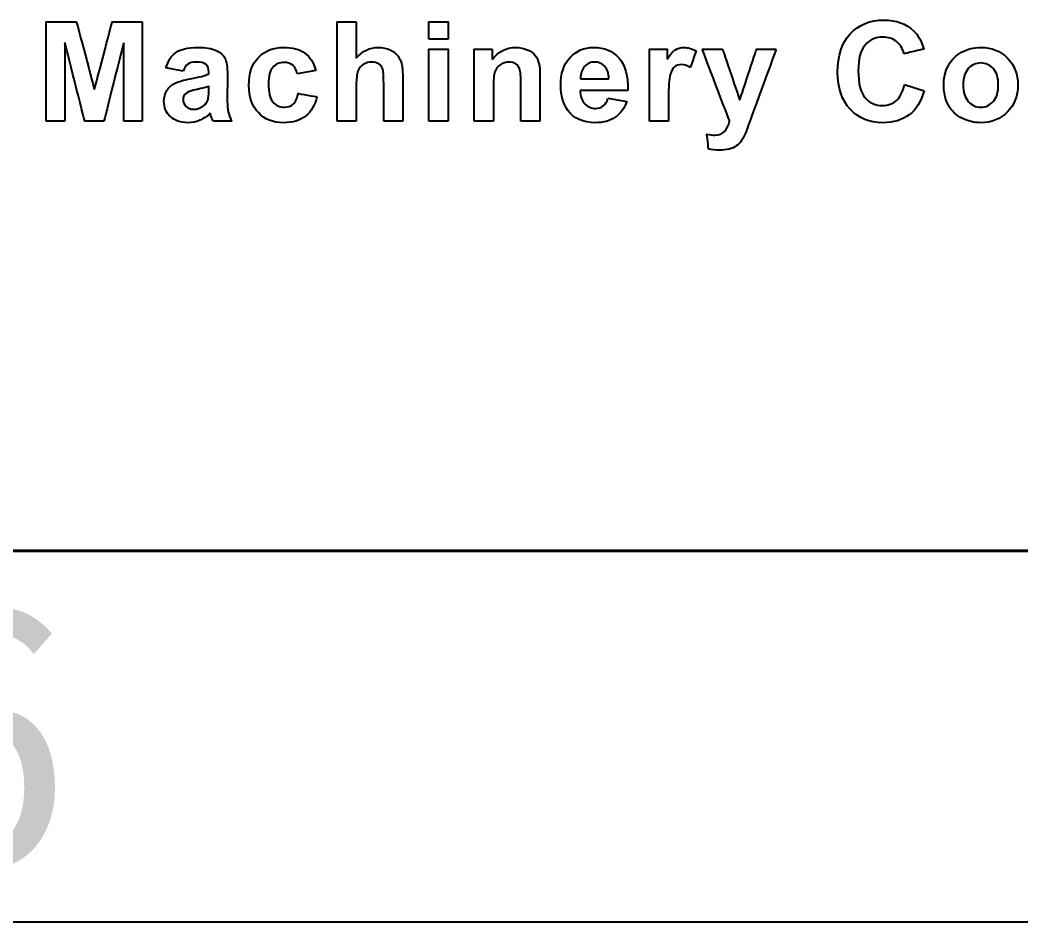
# Model space of a CAD drawing. Header units: millimetres. Extents: x 189 to 1029, y 82 to 676.
# Drawn here: x 959.65 to 986.61, y 81.77 to 106.07 of the extents above; entities that cross this region are included whole.
import ezdxf
from ezdxf.enums import TextEntityAlignment as Align

# ---------------------------------------------------------------- set-up
doc = ezdxf.new("R2010")
doc.units = ezdxf.units.MM
doc.header["$LTSCALE"] = 2
doc.layers.add('1粗实线', color=7, linetype='Continuous', lineweight=35)
doc.layers.add('5标注层', color=3, linetype='Continuous', lineweight=18)
for name, color, linetype in [('2细线层', 3, 'Continuous'), ('6文本', 2, 'Continuous'), ('图框层', 7, 'Continuous')]:
    doc.layers.add(name, color=color, linetype=linetype)
doc.styles.get("Standard").update_dxf_attribs({"font": ''})
doc.styles.add('文字', font='isocp.shx', dxfattribs={"bigfont": 'gbcbig.shx'})
doc.styles.get('Standard').set_extended_font_data('SimSun')

# ---------------------------------------------------------------- blocks, each defined once
blk = doc.blocks.new('ZwmFrameMain_A3^_^无分区图框^_^landscape')
at = {"layer": '1粗实线'}
blk.add_line((0, 0), (390, 0), dxfattribs=at)
at = {"layer": '2细线层'}
blk.add_line((-25, -5), (395, -5), dxfattribs=at)
at = {"layer": '6文本', "insert": (360, -2.5), "char_height": 3.5, "attachment_point": 5}
blk.add_mtext_dynamic_manual_height_columns('6', width=32.54412, gutter_width=159.57, heights=[0], dxfattribs=at)
blk = doc.blocks.new('LOGO')
at = {"layer": '6文本', "color": 250}
for points, knots in [([(-18.34, 6.964), (-18.34, 6.964), (-18.224, 7.087), (-18.073, 7.149), (-17.885, 7.149)], [0.33333333, 0.33333333, 0.33333333, 0.33333333, 0.33333334, 0.38888889, 0.38888889, 0.38888889, 0.38888889]), ([(-17.885, 7.149), (-17.885, 7.149), (-17.722, 7.149), (-17.589, 7.1), (-17.487, 7.004)], [0.38888889, 0.38888889, 0.38888889, 0.38888889, 0.3888889, 0.44444444, 0.44444444, 0.44444444, 0.44444444]), ([(-29.169, 7.126), (-29.169, 7.126), (-29.169, 7.126), (-28.764, 7.126), (-28.764, 7.126)], [0.07692308, 0.07692308, 0.07692308, 0.07692308, 0.07692309, 0.15384615, 0.15384615, 0.15384615, 0.15384615]), ([(-28.764, 7.126), (-28.764, 7.126), (-28.764, 7.126), (-28.521, 6.213), (-28.521, 6.213)], [0.15384615, 0.15384615, 0.15384615, 0.15384615, 0.15384616, 0.23076923, 0.23076923, 0.23076923, 0.23076923]), ([(-28.521, 6.213), (-28.521, 6.213), (-28.521, 6.213), (-28.281, 7.126), (-28.281, 7.126)], [0.23076923, 0.23076923, 0.23076923, 0.23076923, 0.23076924, 0.30769231, 0.30769231, 0.30769231, 0.30769231]), ([(-28.281, 7.126), (-28.281, 7.126), (-28.281, 7.126), (-27.876, 7.126), (-27.876, 7.126)], [0.30769231, 0.30769231, 0.30769231, 0.30769231, 0.30769232, 0.38461538, 0.38461538, 0.38461538, 0.38461538]), ([(-27.876, 7.126), (-27.876, 7.126), (-27.876, 7.126), (-27.876, 5.788), (-27.876, 5.788)], [0.38461538, 0.38461538, 0.38461538, 0.38461538, 0.38461539, 0.46153846, 0.46153846, 0.46153846, 0.46153846]), ([(-25.251, 5.788), (-25.251, 5.788), (-25.251, 5.788), (-25.251, 7.126), (-25.251, 7.126)], [0.89473684, 0.89473684, 0.89473684, 0.89473684, 0.89473685, 0.94736842, 0.94736842, 0.94736842, 0.94736842]), ([(-25.251, 7.126), (-25.251, 7.126), (-25.251, 7.126), (-24.994, 7.126), (-24.994, 7.126)], [0.94736842, 0.94736842, 0.94736842, 0.94736842, 0.94736843, 1, 1, 1, 1]), ([(-24.015, 7.126), (-24.015, 7.126), (-24.015, 7.126), (-23.758, 7.126), (-23.758, 7.126)], [0.25, 0.25, 0.25, 0.25, 0.25, 0.5, 0.5, 0.5, 0.5]), ([(-23.758, 7.126), (-23.758, 7.126), (-23.758, 7.126), (-23.758, 6.889), (-23.758, 6.889)], [0.5, 0.5, 0.5, 0.5, 0.5, 0.75, 0.75, 0.75, 0.75]), ([(-23.758, 6.889), (-23.758, 6.889), (-23.758, 6.889), (-24.015, 6.889), (-24.015, 6.889)], [0.75, 0.75, 0.75, 0.75, 0.75, 1, 1, 1, 1]), ([(-18.511, 6.445), (-18.511, 6.445), (-18.511, 6.668), (-18.455, 6.841), (-18.34, 6.964)], [0.27777778, 0.27777778, 0.27777778, 0.27777778, 0.27777779, 0.33333333, 0.33333333, 0.33333333, 0.33333333]), ([(-17.716, 6.858), (-17.716, 6.858), (-17.766, 6.898), (-17.828, 6.918), (-17.899, 6.918), (-17.899, 6.918), (-17.999, 6.918), (-18.079, 6.882), (-18.141, 6.811)], [0.6111111, 0.6111111, 0.6111111, 0.6111111, 0.6111111, 0.6666667, 0.6666667, 0.6666667, 0.6666667, 0.7222222, 0.7222222, 0.7222222, 0.7222222]), ([(-17.487, 7.004), (-17.487, 7.004), (-17.426, 6.946), (-17.38, 6.864), (-17.35, 6.757)], [0.44444444, 0.44444444, 0.44444444, 0.44444444, 0.44444445, 0.5, 0.5, 0.5, 0.5]), ([(-28.653, 5.788), (-28.653, 5.788), (-28.653, 5.788), (-28.918, 6.842), (-28.918, 6.842)], [0.76923077, 0.76923077, 0.76923077, 0.76923077, 0.76923078, 0.84615385, 0.84615385, 0.84615385, 0.84615385]), ([(-28.918, 6.842), (-28.918, 6.842), (-28.918, 6.842), (-28.918, 5.788), (-28.918, 5.788)], [0.84615385, 0.84615385, 0.84615385, 0.84615385, 0.84615386, 0.92307692, 0.92307692, 0.92307692, 0.92307692]), ([(-28.127, 6.842), (-28.127, 6.842), (-28.127, 6.842), (-28.393, 5.788), (-28.393, 5.788)], [0.61538462, 0.61538462, 0.61538462, 0.61538462, 0.61538463, 0.69230769, 0.69230769, 0.69230769, 0.69230769]), ([(-28.127, 5.788), (-28.127, 5.788), (-28.127, 5.788), (-28.127, 6.842), (-28.127, 6.842)], [0.53846154, 0.53846154, 0.53846154, 0.53846154, 0.53846155, 0.61538462, 0.61538462, 0.61538462, 0.61538462]), ([(-27.422, 6.712), (-27.422, 6.712), (-27.358, 6.757), (-27.263, 6.779), (-27.137, 6.779)], [0.08, 0.08, 0.08, 0.08, 0.08000001, 0.12, 0.12, 0.12, 0.12]), ([(-27.137, 6.779), (-27.137, 6.779), (-27.023, 6.779), (-26.938, 6.766), (-26.882, 6.739)], [0.12, 0.12, 0.12, 0.12, 0.12000001, 0.16, 0.16, 0.16, 0.16]), ([(-26.313, 6.645), (-26.313, 6.645), (-26.228, 6.735), (-26.114, 6.779), (-25.97, 6.779), (-25.97, 6.779), (-25.852, 6.779), (-25.758, 6.754), (-25.688, 6.703)], [0.8333333, 0.8333333, 0.8333333, 0.8333333, 0.8333333, 0.8888889, 0.8888889, 0.8888889, 0.8888889, 0.9444444, 0.9444444, 0.9444444, 0.9444444]), ([(-24.994, 6.634), (-24.994, 6.634), (-24.912, 6.731), (-24.813, 6.779), (-24.698, 6.779)], [0.05263158, 0.05263158, 0.05263158, 0.05263158, 0.05263159, 0.10526316, 0.10526316, 0.10526316, 0.10526316]), ([(-24.698, 6.779), (-24.698, 6.779), (-24.639, 6.779), (-24.585, 6.768), (-24.538, 6.746)], [0.10526316, 0.10526316, 0.10526316, 0.10526316, 0.10526317, 0.15789474, 0.15789474, 0.15789474, 0.15789474]), ([(-24.538, 6.746), (-24.538, 6.746), (-24.49, 6.724), (-24.455, 6.696), (-24.431, 6.662)], [0.15789474, 0.15789474, 0.15789474, 0.15789474, 0.15789475, 0.21052632, 0.21052632, 0.21052632, 0.21052632]), ([(-24.015, 5.788), (-24.015, 5.788), (-24.015, 5.788), (-24.015, 6.757), (-24.015, 6.757)], [0.2, 0.2, 0.2, 0.2, 0.2, 0.4, 0.4, 0.4, 0.4]), ([(-24.015, 6.757), (-24.015, 6.757), (-24.015, 6.757), (-23.758, 6.757), (-23.758, 6.757)], [0.4, 0.4, 0.4, 0.4, 0.4, 0.6, 0.6, 0.6, 0.6]), ([(-23.758, 6.757), (-23.758, 6.757), (-23.758, 6.757), (-23.758, 5.788), (-23.758, 5.788)], [0.6, 0.6, 0.6, 0.6, 0.6, 0.8, 0.8, 0.8, 0.8]), ([(-23.404, 5.788), (-23.404, 5.788), (-23.404, 5.788), (-23.404, 6.757), (-23.404, 6.757)], [0.52631579, 0.52631579, 0.52631579, 0.52631579, 0.5263158, 0.57894737, 0.57894737, 0.57894737, 0.57894737]), ([(-23.404, 6.757), (-23.404, 6.757), (-23.404, 6.757), (-23.165, 6.757), (-23.165, 6.757)], [0.57894737, 0.57894737, 0.57894737, 0.57894737, 0.57894738, 0.63157895, 0.63157895, 0.63157895, 0.63157895]), ([(-23.165, 6.615), (-23.165, 6.615), (-23.081, 6.724), (-22.974, 6.779), (-22.846, 6.779), (-22.846, 6.779), (-22.789, 6.779), (-22.738, 6.769), (-22.691, 6.748)], [0.6842105, 0.6842105, 0.6842105, 0.6842105, 0.6842105, 0.7368421, 0.7368421, 0.7368421, 0.7368421, 0.7894737, 0.7894737, 0.7894737, 0.7894737]), ([(-23.165, 6.757), (-23.165, 6.757), (-23.165, 6.757), (-23.165, 6.615), (-23.165, 6.615)], [0.63157895, 0.63157895, 0.63157895, 0.63157895, 0.63157896, 0.68421053, 0.68421053, 0.68421053, 0.68421053]), ([(-22.691, 6.748), (-22.691, 6.748), (-22.644, 6.728), (-22.608, 6.702), (-22.585, 6.671)], [0.78947368, 0.78947368, 0.78947368, 0.78947368, 0.78947369, 0.84210526, 0.84210526, 0.84210526, 0.84210526]), ([(-22.115, 6.643), (-22.115, 6.643), (-22.031, 6.734), (-21.925, 6.779), (-21.797, 6.779), (-21.797, 6.779), (-21.652, 6.779), (-21.539, 6.732), (-21.455, 6.636)], [0.4285714, 0.4285714, 0.4285714, 0.4285714, 0.4285714, 0.5, 0.5, 0.5, 0.5, 0.5714286, 0.5714286, 0.5714286, 0.5714286]), ([(-21.044, 5.788), (-21.044, 5.788), (-21.044, 5.788), (-21.044, 6.757), (-21.044, 6.757)], [0.07692308, 0.07692308, 0.07692308, 0.07692308, 0.07692309, 0.15384615, 0.15384615, 0.15384615, 0.15384615]), ([(-21.044, 6.757), (-21.044, 6.757), (-21.044, 6.757), (-20.806, 6.757), (-20.806, 6.757)], [0.15384615, 0.15384615, 0.15384615, 0.15384615, 0.15384616, 0.23076923, 0.23076923, 0.23076923, 0.23076923]), ([(-20.806, 6.757), (-20.806, 6.757), (-20.806, 6.757), (-20.806, 6.62), (-20.806, 6.62)], [0.23076923, 0.23076923, 0.23076923, 0.23076923, 0.23076924, 0.30769231, 0.30769231, 0.30769231, 0.30769231]), ([(-20.806, 6.62), (-20.806, 6.62), (-20.765, 6.685), (-20.728, 6.727), (-20.696, 6.748)], [0.30769231, 0.30769231, 0.30769231, 0.30769231, 0.30769232, 0.38461538, 0.38461538, 0.38461538, 0.38461538]), ([(-20.696, 6.748), (-20.696, 6.748), (-20.664, 6.769), (-20.626, 6.779), (-20.585, 6.779)], [0.38461538, 0.38461538, 0.38461538, 0.38461538, 0.38461539, 0.46153846, 0.46153846, 0.46153846, 0.46153846]), ([(-20.585, 6.779), (-20.585, 6.779), (-20.526, 6.779), (-20.47, 6.763), (-20.416, 6.731)], [0.46153846, 0.46153846, 0.46153846, 0.46153846, 0.46153847, 0.53846154, 0.53846154, 0.53846154, 0.53846154]), ([(-19.965, 5.785), (-19.965, 5.785), (-19.965, 5.785), (-20.333, 6.757), (-20.333, 6.757)], [0.9375, 0.9375, 0.9375, 0.9375, 0.93750001, 1, 1, 1, 1]), ([(-20.061, 6.757), (-20.061, 6.757), (-20.061, 6.757), (-19.829, 6.069), (-19.829, 6.069)], [0.0625, 0.0625, 0.0625, 0.0625, 0.06250001, 0.125, 0.125, 0.125, 0.125]), ([(-19.829, 6.069), (-19.829, 6.069), (-19.829, 6.069), (-19.602, 6.757), (-19.602, 6.757)], [0.125, 0.125, 0.125, 0.125, 0.12500001, 0.1875, 0.1875, 0.1875, 0.1875]), ([(-19.337, 6.757), (-19.337, 6.757), (-19.337, 6.757), (-19.679, 5.824), (-19.679, 5.824)], [0.25, 0.25, 0.25, 0.25, 0.25000001, 0.3125, 0.3125, 0.3125, 0.3125]), ([(-19.602, 6.757), (-19.602, 6.757), (-19.602, 6.757), (-19.337, 6.757), (-19.337, 6.757)], [0.1875, 0.1875, 0.1875, 0.1875, 0.18750001, 0.25, 0.25, 0.25, 0.25]), ([(-18.141, 6.811), (-18.141, 6.811), (-18.203, 6.74), (-18.232, 6.625), (-18.232, 6.465), (-18.232, 6.465), (-18.232, 6.296), (-18.203, 6.175), (-18.142, 6.104)], [0.7222222, 0.7222222, 0.7222222, 0.7222222, 0.7222222, 0.7777778, 0.7777778, 0.7777778, 0.7777778, 0.8333333, 0.8333333, 0.8333333, 0.8333333]), ([(-17.617, 6.694), (-17.617, 6.694), (-17.633, 6.763), (-17.666, 6.818), (-17.716, 6.858)], [0.55555556, 0.55555556, 0.55555556, 0.55555556, 0.55555557, 0.61111111, 0.61111111, 0.61111111, 0.61111111]), ([(-17.35, 6.757), (-17.35, 6.757), (-17.35, 6.757), (-17.617, 6.694), (-17.617, 6.694)], [0.5, 0.5, 0.5, 0.5, 0.50000001, 0.55555556, 0.55555556, 0.55555556, 0.55555556]), ([(-16.841, 6.716), (-16.841, 6.716), (-16.763, 6.758), (-16.677, 6.779), (-16.582, 6.779)], [0.2, 0.2, 0.2, 0.2, 0.2, 0.3, 0.3, 0.3, 0.3]), ([(-16.582, 6.779), (-16.582, 6.779), (-16.436, 6.779), (-16.315, 6.732), (-16.222, 6.636)], [0.3, 0.3, 0.3, 0.3, 0.3, 0.4, 0.4, 0.4, 0.4]), ([(-27.558, 6.503), (-27.558, 6.503), (-27.531, 6.597), (-27.486, 6.667), (-27.422, 6.712)], [0.04, 0.04, 0.04, 0.04, 0.04000001, 0.08, 0.08, 0.08, 0.08]), ([(-26.882, 6.739), (-26.882, 6.739), (-26.826, 6.711), (-26.786, 6.677), (-26.764, 6.636)], [0.16, 0.16, 0.16, 0.16, 0.16000001, 0.2, 0.2, 0.2, 0.2]), ([(-26.764, 6.636), (-26.764, 6.636), (-26.741, 6.594), (-26.729, 6.517), (-26.729, 6.406)], [0.2, 0.2, 0.2, 0.2, 0.20000001, 0.24, 0.24, 0.24, 0.24]), ([(-26.313, 5.901), (-26.313, 5.901), (-26.398, 5.99), (-26.44, 6.113), (-26.44, 6.272), (-26.44, 6.272), (-26.44, 6.432), (-26.398, 6.556), (-26.313, 6.645)], [0.7222222, 0.7222222, 0.7222222, 0.7222222, 0.7222222, 0.7777778, 0.7777778, 0.7777778, 0.7777778, 0.8333333, 0.8333333, 0.8333333, 0.8333333]), ([(-25.688, 6.703), (-25.688, 6.703), (-25.618, 6.652), (-25.568, 6.575), (-25.538, 6.471)], [0.94444444, 0.94444444, 0.94444444, 0.94444444, 0.94444445, 1, 1, 1, 1]), ([(-24.431, 6.662), (-24.431, 6.662), (-24.407, 6.629), (-24.39, 6.591), (-24.381, 6.549)], [0.21052632, 0.21052632, 0.21052632, 0.21052632, 0.21052633, 0.26315789, 0.26315789, 0.26315789, 0.26315789]), ([(-22.585, 6.671), (-22.585, 6.671), (-22.56, 6.639), (-22.543, 6.603), (-22.534, 6.563)], [0.84210526, 0.84210526, 0.84210526, 0.84210526, 0.84210527, 0.89473684, 0.89473684, 0.89473684, 0.89473684]), ([(-22.241, 6.265), (-22.241, 6.265), (-22.241, 6.426), (-22.199, 6.552), (-22.115, 6.643)], [0.35714286, 0.35714286, 0.35714286, 0.35714286, 0.35714287, 0.42857143, 0.42857143, 0.42857143, 0.42857143]), ([(-21.455, 6.636), (-21.455, 6.636), (-21.372, 6.541), (-21.332, 6.395), (-21.336, 6.199)], [0.57142857, 0.57142857, 0.57142857, 0.57142857, 0.57142858, 0.64285714, 0.64285714, 0.64285714, 0.64285714]), ([(-20.416, 6.731), (-20.416, 6.731), (-20.416, 6.731), (-20.496, 6.507), (-20.496, 6.507)], [0.53846154, 0.53846154, 0.53846154, 0.53846154, 0.53846155, 0.61538462, 0.61538462, 0.61538462, 0.61538462]), ([(-17.019, 6.534), (-17.019, 6.534), (-16.977, 6.613), (-16.917, 6.674), (-16.841, 6.716)], [0.1, 0.1, 0.1, 0.1, 0.1, 0.2, 0.2, 0.2, 0.2]), ([(-16.222, 6.636), (-16.222, 6.636), (-16.129, 6.541), (-16.082, 6.421), (-16.082, 6.275)], [0.4, 0.4, 0.4, 0.4, 0.40000001, 0.5, 0.5, 0.5, 0.5]), ([(-27.263, 6.556), (-27.263, 6.556), (-27.288, 6.538), (-27.309, 6.507), (-27.325, 6.462)], [0.96, 0.96, 0.96, 0.96, 0.96000001, 1, 1, 1, 1]), ([(-27.018, 6.551), (-27.018, 6.551), (-27.042, 6.572), (-27.088, 6.583), (-27.156, 6.583), (-27.156, 6.583), (-27.201, 6.583), (-27.237, 6.574), (-27.263, 6.556)], [0.88, 0.88, 0.88, 0.88, 0.88000001, 0.92, 0.92, 0.92, 0.92000001, 0.96, 0.96, 0.96, 0.96]), ([(-26.981, 6.446), (-26.981, 6.446), (-26.981, 6.495), (-26.993, 6.53), (-27.018, 6.551)], [0.84, 0.84, 0.84, 0.84, 0.84000001, 0.88, 0.88, 0.88, 0.88]), ([(-26.119, 6.511), (-26.119, 6.511), (-26.157, 6.467), (-26.176, 6.393), (-26.176, 6.29)], [0.22222222, 0.22222222, 0.22222222, 0.22222222, 0.22222223, 0.27777778, 0.27777778, 0.27777778, 0.27777778]), ([(-25.966, 6.578), (-25.966, 6.578), (-26.03, 6.578), (-26.081, 6.556), (-26.119, 6.511)], [0.16666667, 0.16666667, 0.16666667, 0.16666667, 0.16666668, 0.22222222, 0.22222222, 0.22222222, 0.22222222]), ([(-25.848, 6.539), (-25.848, 6.539), (-25.879, 6.565), (-25.918, 6.578), (-25.966, 6.578)], [0.11111111, 0.11111111, 0.11111111, 0.11111111, 0.11111112, 0.16666667, 0.16666667, 0.16666667, 0.16666667]), ([(-25.791, 6.425), (-25.791, 6.425), (-25.799, 6.475), (-25.819, 6.514), (-25.848, 6.539)], [0.05555556, 0.05555556, 0.05555556, 0.05555556, 0.05555557, 0.11111111, 0.11111111, 0.11111111, 0.11111111]), ([(-24.898, 6.552), (-24.898, 6.552), (-24.931, 6.531), (-24.956, 6.5), (-24.971, 6.458)], [0.68421053, 0.68421053, 0.68421053, 0.68421053, 0.68421054, 0.73684211, 0.73684211, 0.73684211, 0.73684211]), ([(-24.691, 6.559), (-24.691, 6.559), (-24.716, 6.575), (-24.747, 6.583), (-24.784, 6.583), (-24.784, 6.583), (-24.827, 6.583), (-24.864, 6.572), (-24.898, 6.552)], [0.5789474, 0.5789474, 0.5789474, 0.5789474, 0.5789474, 0.6315789, 0.6315789, 0.6315789, 0.631579, 0.6842105, 0.6842105, 0.6842105, 0.6842105]), ([(-24.639, 6.494), (-24.639, 6.494), (-24.649, 6.521), (-24.666, 6.543), (-24.691, 6.559)], [0.52631579, 0.52631579, 0.52631579, 0.52631579, 0.5263158, 0.57894737, 0.57894737, 0.57894737, 0.57894737]), ([(-24.625, 6.299), (-24.625, 6.299), (-24.625, 6.402), (-24.63, 6.466), (-24.639, 6.494)], [0.47368421, 0.47368421, 0.47368421, 0.47368421, 0.47368422, 0.52631579, 0.52631579, 0.52631579, 0.52631579]), ([(-24.381, 6.549), (-24.381, 6.549), (-24.373, 6.508), (-24.368, 6.444), (-24.368, 6.357)], [0.26315789, 0.26315789, 0.26315789, 0.26315789, 0.2631579, 0.31578947, 0.31578947, 0.31578947, 0.31578947]), ([(-23.054, 6.547), (-23.054, 6.547), (-23.09, 6.522), (-23.115, 6.49), (-23.128, 6.45)], [0.31578947, 0.31578947, 0.31578947, 0.31578947, 0.31578948, 0.36842105, 0.36842105, 0.36842105, 0.36842105]), ([(-22.935, 6.583), (-22.935, 6.583), (-22.98, 6.583), (-23.02, 6.571), (-23.054, 6.547)], [0.26315789, 0.26315789, 0.26315789, 0.26315789, 0.2631579, 0.31578947, 0.31578947, 0.31578947, 0.31578947]), ([(-22.846, 6.558), (-22.846, 6.558), (-22.871, 6.575), (-22.901, 6.583), (-22.935, 6.583)], [0.21052632, 0.21052632, 0.21052632, 0.21052632, 0.21052633, 0.26315789, 0.26315789, 0.26315789, 0.26315789]), ([(-22.793, 6.486), (-22.793, 6.486), (-22.804, 6.516), (-22.822, 6.541), (-22.846, 6.558)], [0.15789474, 0.15789474, 0.15789474, 0.15789474, 0.15789475, 0.21052632, 0.21052632, 0.21052632, 0.21052632]), ([(-22.777, 6.282), (-22.777, 6.282), (-22.777, 6.387), (-22.782, 6.455), (-22.793, 6.486)], [0.10526316, 0.10526316, 0.10526316, 0.10526316, 0.10526317, 0.15789474, 0.15789474, 0.15789474, 0.15789474]), ([(-22.534, 6.563), (-22.534, 6.563), (-22.525, 6.523), (-22.52, 6.465), (-22.52, 6.39)], [0.89473684, 0.89473684, 0.89473684, 0.89473684, 0.89473685, 0.94736842, 0.94736842, 0.94736842, 0.94736842]), ([(-21.92, 6.522), (-21.92, 6.522), (-21.956, 6.481), (-21.975, 6.426), (-21.974, 6.356)], [0.6666667, 0.6666667, 0.6666667, 0.6666667, 0.6666667, 0.8333333, 0.8333333, 0.8333333, 0.8333333]), ([(-21.648, 6.525), (-21.648, 6.525), (-21.684, 6.564), (-21.729, 6.583), (-21.781, 6.583), (-21.781, 6.583), (-21.837, 6.583), (-21.883, 6.563), (-21.92, 6.522)], [0.3333333, 0.3333333, 0.3333333, 0.3333333, 0.3333333, 0.5, 0.5, 0.5, 0.5, 0.6666667, 0.6666667, 0.6666667, 0.6666667]), ([(-21.59, 6.356), (-21.59, 6.356), (-21.592, 6.43), (-21.611, 6.486), (-21.648, 6.525)], [0.1666667, 0.1666667, 0.1666667, 0.1666667, 0.1666667, 0.3333333, 0.3333333, 0.3333333, 0.3333333]), ([(-20.708, 6.52), (-20.708, 6.52), (-20.732, 6.5), (-20.752, 6.464), (-20.766, 6.412)], [0.76923077, 0.76923077, 0.76923077, 0.76923077, 0.76923078, 0.84615385, 0.84615385, 0.84615385, 0.84615385]), ([(-20.496, 6.507), (-20.496, 6.507), (-20.539, 6.535), (-20.579, 6.549), (-20.616, 6.549), (-20.616, 6.549), (-20.652, 6.549), (-20.682, 6.539), (-20.708, 6.52)], [0.6153846, 0.6153846, 0.6153846, 0.6153846, 0.6153846, 0.6923077, 0.6923077, 0.6923077, 0.6923077, 0.7692308, 0.7692308, 0.7692308, 0.7692308]), ([(-16.75, 6.494), (-16.75, 6.494), (-16.796, 6.443), (-16.819, 6.368), (-16.819, 6.273)], [0.8888889, 0.8888889, 0.8888889, 0.8888889, 0.8888889, 1, 1, 1, 1]), ([(-16.414, 6.494), (-16.414, 6.494), (-16.459, 6.545), (-16.515, 6.57), (-16.582, 6.57), (-16.582, 6.57), (-16.649, 6.57), (-16.705, 6.545), (-16.75, 6.494)], [0.6666667, 0.6666667, 0.6666667, 0.6666667, 0.6666667, 0.7777778, 0.7777778, 0.7777778, 0.7777778, 0.8888889, 0.8888889, 0.8888889, 0.8888889]), ([(-16.414, 6.052), (-16.414, 6.052), (-16.368, 6.103), (-16.346, 6.177), (-16.346, 6.275), (-16.346, 6.275), (-16.346, 6.37), (-16.368, 6.443), (-16.414, 6.494)], [0.4444444, 0.4444444, 0.4444444, 0.4444444, 0.4444445, 0.5555556, 0.5555556, 0.5555556, 0.5555556, 0.6666667, 0.6666667, 0.6666667, 0.6666667]), ([(-27.435, 6.298), (-27.435, 6.298), (-27.387, 6.32), (-27.319, 6.34), (-27.23, 6.357)], [0.72, 0.72, 0.72, 0.72, 0.72000001, 0.76, 0.76, 0.76, 0.76]), ([(-27.23, 6.357), (-27.23, 6.357), (-27.111, 6.38), (-27.028, 6.401), (-26.981, 6.42)], [0.76, 0.76, 0.76, 0.76, 0.76000001, 0.8, 0.8, 0.8, 0.8]), ([(-26.981, 6.42), (-26.981, 6.42), (-26.981, 6.42), (-26.981, 6.446), (-26.981, 6.446)], [0.8, 0.8, 0.8, 0.8, 0.80000001, 0.84, 0.84, 0.84, 0.84]), ([(-26.729, 6.406), (-26.729, 6.406), (-26.729, 6.406), (-26.732, 6.107), (-26.732, 6.107)], [0.24, 0.24, 0.24, 0.24, 0.24000001, 0.28, 0.28, 0.28, 0.28]), ([(-24.971, 6.458), (-24.971, 6.458), (-24.987, 6.417), (-24.994, 6.355), (-24.994, 6.273)], [0.73684211, 0.73684211, 0.73684211, 0.73684211, 0.73684212, 0.78947368, 0.78947368, 0.78947368, 0.78947368]), ([(-24.368, 6.357), (-24.368, 6.357), (-24.368, 6.357), (-24.368, 5.788), (-24.368, 5.788)], [0.31578947, 0.31578947, 0.31578947, 0.31578947, 0.31578948, 0.36842105, 0.36842105, 0.36842105, 0.36842105]), ([(-23.128, 6.45), (-23.128, 6.45), (-23.141, 6.41), (-23.147, 6.335), (-23.147, 6.227)], [0.36842105, 0.36842105, 0.36842105, 0.36842105, 0.36842106, 0.42105263, 0.42105263, 0.42105263, 0.42105263]), ([(-22.52, 6.39), (-22.52, 6.39), (-22.52, 6.39), (-22.52, 5.788), (-22.52, 5.788)], [0.94736842, 0.94736842, 0.94736842, 0.94736842, 0.94736843, 1, 1, 1, 1]), ([(-21.974, 6.356), (-21.974, 6.356), (-21.974, 6.356), (-21.59, 6.356), (-21.59, 6.356)], [0.8333333, 0.8333333, 0.8333333, 0.8333333, 0.8333333, 1, 1, 1, 1]), ([(-20.766, 6.412), (-20.766, 6.412), (-20.78, 6.361), (-20.788, 6.252), (-20.788, 6.087)], [0.84615385, 0.84615385, 0.84615385, 0.84615385, 0.84615386, 0.92307692, 0.92307692, 0.92307692, 0.92307692]), ([(-18.34, 5.947), (-18.34, 5.947), (-18.455, 6.068), (-18.511, 6.235), (-18.511, 6.445)], [0.22222222, 0.22222222, 0.22222222, 0.22222222, 0.22222223, 0.27777778, 0.27777778, 0.27777778, 0.27777778]), ([(-27.544, 6.199), (-27.544, 6.199), (-27.518, 6.242), (-27.482, 6.275), (-27.435, 6.298)], [0.68, 0.68, 0.68, 0.68, 0.68000001, 0.72, 0.72, 0.72, 0.72]), ([(-27.137, 6.214), (-27.137, 6.214), (-27.208, 6.199), (-27.255, 6.184), (-27.277, 6.169)], [0.2, 0.2, 0.2, 0.2, 0.2, 0.3, 0.3, 0.3, 0.3]), ([(-26.981, 6.254), (-26.981, 6.254), (-27.014, 6.242), (-27.066, 6.229), (-27.137, 6.214)], [0.1, 0.1, 0.1, 0.1, 0.1, 0.2, 0.2, 0.2, 0.2]), ([(-26.991, 6.077), (-26.991, 6.077), (-26.985, 6.099), (-26.981, 6.141), (-26.981, 6.202)], [0.8, 0.8, 0.8, 0.8, 0.8, 0.9, 0.9, 0.9, 0.9]), ([(-26.981, 6.202), (-26.981, 6.202), (-26.981, 6.202), (-26.981, 6.254), (-26.981, 6.254)], [0.9, 0.9, 0.9, 0.9, 0.9, 1, 1, 1, 1]), ([(-26.176, 6.29), (-26.176, 6.29), (-26.176, 6.175), (-26.157, 6.094), (-26.118, 6.047)], [0.27777778, 0.27777778, 0.27777778, 0.27777778, 0.27777779, 0.33333333, 0.33333333, 0.33333333, 0.33333333]), ([(-24.994, 6.273), (-24.994, 6.273), (-24.994, 6.273), (-24.994, 5.788), (-24.994, 5.788)], [0.78947368, 0.78947368, 0.78947368, 0.78947368, 0.78947369, 0.84210526, 0.84210526, 0.84210526, 0.84210526]), ([(-24.625, 5.788), (-24.625, 5.788), (-24.625, 5.788), (-24.625, 6.299), (-24.625, 6.299)], [0.42105263, 0.42105263, 0.42105263, 0.42105263, 0.42105264, 0.47368421, 0.47368421, 0.47368421, 0.47368421]), ([(-23.147, 6.227), (-23.147, 6.227), (-23.147, 6.227), (-23.147, 5.788), (-23.147, 5.788)], [0.42105263, 0.42105263, 0.42105263, 0.42105263, 0.42105264, 0.47368421, 0.47368421, 0.47368421, 0.47368421]), ([(-22.777, 5.788), (-22.777, 5.788), (-22.777, 5.788), (-22.777, 6.282), (-22.777, 6.282)], [0.05263158, 0.05263158, 0.05263158, 0.05263158, 0.05263159, 0.10526316, 0.10526316, 0.10526316, 0.10526316]), ([(-22.145, 5.931), (-22.145, 5.931), (-22.209, 6.02), (-22.241, 6.131), (-22.241, 6.265)], [0.28571429, 0.28571429, 0.28571429, 0.28571429, 0.2857143, 0.35714286, 0.35714286, 0.35714286, 0.35714286]), ([(-17.719, 6.065), (-17.719, 6.065), (-17.668, 6.11), (-17.63, 6.182), (-17.608, 6.28)], [0.94444444, 0.94444444, 0.94444444, 0.94444444, 0.94444445, 1, 1, 1, 1]), ([(-17.019, 6.003), (-17.019, 6.003), (-17.061, 6.081), (-17.082, 6.175), (-17.082, 6.286)], [0.9, 0.9, 0.9, 0.9, 0.9, 1, 1, 1, 1]), ([(-16.819, 6.273), (-16.819, 6.273), (-16.819, 6.177), (-16.796, 6.103), (-16.75, 6.052)], [0.1111111, 0.1111111, 0.1111111, 0.1111111, 0.1111111, 0.2222222, 0.2222222, 0.2222222, 0.2222222]), ([(-16.082, 6.275), (-16.082, 6.275), (-16.082, 6.128), (-16.129, 6.007), (-16.224, 5.911)], [0.5, 0.5, 0.5, 0.5, 0.5, 0.6, 0.6, 0.6, 0.6]), ([(-27.498, 5.848), (-27.498, 5.848), (-27.555, 5.901), (-27.584, 5.97), (-27.584, 6.053), (-27.584, 6.053), (-27.584, 6.107), (-27.571, 6.156), (-27.544, 6.199)], [0.6, 0.6, 0.6, 0.6, 0.60000001, 0.64, 0.64, 0.64, 0.64000001, 0.68, 0.68, 0.68, 0.68]), ([(-27.277, 6.169), (-27.277, 6.169), (-27.311, 6.146), (-27.327, 6.115), (-27.327, 6.079)], [0.3, 0.3, 0.3, 0.3, 0.3, 0.4, 0.4, 0.4, 0.4]), ([(-27.327, 6.079), (-27.327, 6.079), (-27.327, 6.043), (-27.314, 6.012), (-27.287, 5.986)], [0.4, 0.4, 0.4, 0.4, 0.40000001, 0.5, 0.5, 0.5, 0.5]), ([(-27.053, 5.993), (-27.053, 5.993), (-27.022, 6.016), (-27.001, 6.044), (-26.991, 6.077)], [0.7, 0.7, 0.7, 0.7, 0.7, 0.8, 0.8, 0.8, 0.8]), ([(-26.732, 6.107), (-26.732, 6.107), (-26.732, 6.021), (-26.728, 5.958), (-26.72, 5.918)], [0.28, 0.28, 0.28, 0.28, 0.28000001, 0.32, 0.32, 0.32, 0.32]), ([(-25.843, 6.016), (-25.843, 6.016), (-25.812, 6.044), (-25.79, 6.092), (-25.777, 6.159)], [0.44444444, 0.44444444, 0.44444444, 0.44444444, 0.44444445, 0.5, 0.5, 0.5, 0.5]), ([(-25.777, 6.159), (-25.777, 6.159), (-25.777, 6.159), (-25.525, 6.116), (-25.525, 6.116)], [0.5, 0.5, 0.5, 0.5, 0.50000001, 0.55555556, 0.55555556, 0.55555556, 0.55555556]), ([(-25.525, 6.116), (-25.525, 6.116), (-25.551, 6.001), (-25.601, 5.913), (-25.676, 5.855)], [0.55555556, 0.55555556, 0.55555556, 0.55555556, 0.55555557, 0.61111111, 0.61111111, 0.61111111, 0.61111111]), ([(-21.336, 6.199), (-21.336, 6.199), (-21.336, 6.199), (-21.978, 6.199), (-21.978, 6.199)], [0.64285714, 0.64285714, 0.64285714, 0.64285714, 0.64285715, 0.71428571, 0.71428571, 0.71428571, 0.71428571]), ([(-21.978, 6.199), (-21.978, 6.199), (-21.976, 6.123), (-21.956, 6.063), (-21.916, 6.021)], [0.71428571, 0.71428571, 0.71428571, 0.71428571, 0.71428572, 0.78571429, 0.78571429, 0.78571429, 0.78571429]), ([(-21.667, 5.991), (-21.667, 5.991), (-21.639, 6.012), (-21.619, 6.047), (-21.605, 6.097)], [0.92857143, 0.92857143, 0.92857143, 0.92857143, 0.92857144, 1, 1, 1, 1]), ([(-20.788, 6.087), (-20.788, 6.087), (-20.788, 6.087), (-20.788, 5.788), (-20.788, 5.788)], [0.92307692, 0.92307692, 0.92307692, 0.92307692, 0.92307693, 1, 1, 1, 1]), ([(-18.142, 6.104), (-18.142, 6.104), (-18.082, 6.032), (-18.002, 5.996), (-17.905, 5.996), (-17.905, 5.996), (-17.833, 5.996), (-17.771, 6.019), (-17.719, 6.065)], [0.8333333, 0.8333333, 0.8333333, 0.8333333, 0.8333333, 0.8888889, 0.8888889, 0.8888889, 0.8888889, 0.9444444, 0.9444444, 0.9444444, 0.9444444]), ([(-17.346, 6.197), (-17.346, 6.197), (-17.386, 6.051), (-17.453, 5.942), (-17.547, 5.872)], [0.05555556, 0.05555556, 0.05555556, 0.05555556, 0.05555557, 0.11111111, 0.11111111, 0.11111111, 0.11111111]), ([(-27.287, 5.986), (-27.287, 5.986), (-27.26, 5.959), (-27.226, 5.947), (-27.185, 5.947), (-27.185, 5.947), (-27.139, 5.947), (-27.094, 5.962), (-27.053, 5.993)], [0.5, 0.5, 0.5, 0.5, 0.5, 0.6, 0.6, 0.6, 0.6, 0.7, 0.7, 0.7, 0.7]), ([(-26.118, 6.047), (-26.118, 6.047), (-26.079, 5.999), (-26.027, 5.975), (-25.963, 5.975)], [0.33333333, 0.33333333, 0.33333333, 0.33333333, 0.33333334, 0.38888889, 0.38888889, 0.38888889, 0.38888889]), ([(-25.963, 5.975), (-25.963, 5.975), (-25.914, 5.975), (-25.874, 5.989), (-25.843, 6.016)], [0.38888889, 0.38888889, 0.38888889, 0.38888889, 0.3888889, 0.44444444, 0.44444444, 0.44444444, 0.44444444]), ([(-21.916, 6.021), (-21.916, 6.021), (-21.877, 5.979), (-21.827, 5.958), (-21.768, 5.958), (-21.768, 5.958), (-21.728, 5.958), (-21.695, 5.968), (-21.667, 5.991)], [0.7857143, 0.7857143, 0.7857143, 0.7857143, 0.7857143, 0.8571429, 0.8571429, 0.8571429, 0.8571429, 0.9285714, 0.9285714, 0.9285714, 0.9285714]), ([(-21.35, 6.053), (-21.35, 6.053), (-21.382, 5.959), (-21.435, 5.889), (-21.505, 5.839)], [0.07142857, 0.07142857, 0.07142857, 0.07142857, 0.07142858, 0.14285714, 0.14285714, 0.14285714, 0.14285714]), ([(-17.902, 5.765), (-17.902, 5.765), (-18.08, 5.765), (-18.226, 5.826), (-18.34, 5.947)], [0.16666667, 0.16666667, 0.16666667, 0.16666667, 0.16666668, 0.22222222, 0.22222222, 0.22222222, 0.22222222]), ([(-16.836, 5.826), (-16.836, 5.826), (-16.916, 5.867), (-16.977, 5.925), (-17.019, 6.003)], [0.8, 0.8, 0.8, 0.8, 0.8, 0.9, 0.9, 0.9, 0.9]), ([(-16.75, 6.052), (-16.75, 6.052), (-16.705, 6.001), (-16.649, 5.975), (-16.582, 5.975)], [0.2222222, 0.2222222, 0.2222222, 0.2222222, 0.2222222, 0.3333333, 0.3333333, 0.3333333, 0.3333333]), ([(-16.582, 5.975), (-16.582, 5.975), (-16.515, 5.975), (-16.459, 6.001), (-16.414, 6.052)], [0.3333333, 0.3333333, 0.3333333, 0.3333333, 0.3333333, 0.4444444, 0.4444444, 0.4444444, 0.4444444]), ([(-27.102, 5.798), (-27.102, 5.798), (-27.152, 5.776), (-27.205, 5.766), (-27.262, 5.766), (-27.262, 5.766), (-27.362, 5.766), (-27.44, 5.793), (-27.498, 5.848)], [0.52, 0.52, 0.52, 0.52, 0.52000001, 0.56, 0.56, 0.56, 0.56000001, 0.6, 0.6, 0.6, 0.6]), ([(-26.961, 5.894), (-26.961, 5.894), (-27.005, 5.851), (-27.052, 5.819), (-27.102, 5.798)], [0.48, 0.48, 0.48, 0.48, 0.48000001, 0.52, 0.52, 0.52, 0.52]), ([(-26.952, 5.864), (-26.952, 5.864), (-26.956, 5.879), (-26.959, 5.889), (-26.961, 5.894)], [0.44, 0.44, 0.44, 0.44, 0.44000001, 0.48, 0.48, 0.48, 0.48]), ([(-26.927, 5.788), (-26.927, 5.788), (-26.934, 5.805), (-26.942, 5.83), (-26.952, 5.864)], [0.4, 0.4, 0.4, 0.4, 0.40000001, 0.44, 0.44, 0.44, 0.44]), ([(-26.72, 5.918), (-26.72, 5.918), (-26.712, 5.877), (-26.696, 5.834), (-26.674, 5.788)], [0.32, 0.32, 0.32, 0.32, 0.32000001, 0.36, 0.36, 0.36, 0.36]), ([(-25.676, 5.855), (-25.676, 5.855), (-25.75, 5.796), (-25.85, 5.766), (-25.975, 5.766), (-25.975, 5.766), (-26.116, 5.766), (-26.229, 5.811), (-26.313, 5.901)], [0.6111111, 0.6111111, 0.6111111, 0.6111111, 0.6111111, 0.6666667, 0.6666667, 0.6666667, 0.6666667, 0.7222222, 0.7222222, 0.7222222, 0.7222222]), ([(-21.771, 5.766), (-21.771, 5.766), (-21.939, 5.766), (-22.064, 5.821), (-22.145, 5.931)], [0.21428571, 0.21428571, 0.21428571, 0.21428571, 0.21428572, 0.28571429, 0.28571429, 0.28571429, 0.28571429]), ([(-21.505, 5.839), (-21.505, 5.839), (-21.576, 5.79), (-21.665, 5.766), (-21.771, 5.766)], [0.14285714, 0.14285714, 0.14285714, 0.14285714, 0.14285715, 0.21428571, 0.21428571, 0.21428571, 0.21428571]), ([(-19.679, 5.824), (-19.679, 5.824), (-19.679, 5.824), (-19.74, 5.656), (-19.74, 5.656)], [0.3125, 0.3125, 0.3125, 0.3125, 0.31250001, 0.375, 0.375, 0.375, 0.375]), ([(-17.547, 5.872), (-17.547, 5.872), (-17.64, 5.801), (-17.759, 5.765), (-17.902, 5.765)], [0.11111111, 0.11111111, 0.11111111, 0.11111111, 0.11111112, 0.16666667, 0.16666667, 0.16666667, 0.16666667]), ([(-16.224, 5.911), (-16.224, 5.911), (-16.318, 5.814), (-16.438, 5.766), (-16.581, 5.766), (-16.581, 5.766), (-16.67, 5.766), (-16.754, 5.786), (-16.836, 5.826)], [0.6, 0.6, 0.6, 0.6, 0.6, 0.7, 0.7, 0.7, 0.7, 0.8, 0.8, 0.8, 0.8]), ([(-28.918, 5.788), (-28.918, 5.788), (-28.918, 5.788), (-29.169, 5.788), (-29.169, 5.788)], [0.92307692, 0.92307692, 0.92307692, 0.92307692, 0.92307693, 1, 1, 1, 1]), ([(-28.393, 5.788), (-28.393, 5.788), (-28.393, 5.788), (-28.653, 5.788), (-28.653, 5.788)], [0.69230769, 0.69230769, 0.69230769, 0.69230769, 0.6923077, 0.76923077, 0.76923077, 0.76923077, 0.76923077]), ([(-27.876, 5.788), (-27.876, 5.788), (-27.876, 5.788), (-28.127, 5.788), (-28.127, 5.788)], [0.46153846, 0.46153846, 0.46153846, 0.46153846, 0.46153847, 0.53846154, 0.53846154, 0.53846154, 0.53846154]), ([(-26.674, 5.788), (-26.674, 5.788), (-26.674, 5.788), (-26.927, 5.788), (-26.927, 5.788)], [0.36, 0.36, 0.36, 0.36, 0.36000001, 0.4, 0.4, 0.4, 0.4]), ([(-24.994, 5.788), (-24.994, 5.788), (-24.994, 5.788), (-25.251, 5.788), (-25.251, 5.788)], [0.84210526, 0.84210526, 0.84210526, 0.84210526, 0.84210527, 0.89473684, 0.89473684, 0.89473684, 0.89473684]), ([(-24.368, 5.788), (-24.368, 5.788), (-24.368, 5.788), (-24.625, 5.788), (-24.625, 5.788)], [0.36842105, 0.36842105, 0.36842105, 0.36842105, 0.36842106, 0.42105263, 0.42105263, 0.42105263, 0.42105263]), ([(-23.758, 5.788), (-23.758, 5.788), (-23.758, 5.788), (-24.015, 5.788), (-24.015, 5.788)], [0.8, 0.8, 0.8, 0.8, 0.8, 1, 1, 1, 1]), ([(-23.147, 5.788), (-23.147, 5.788), (-23.147, 5.788), (-23.404, 5.788), (-23.404, 5.788)], [0.47368421, 0.47368421, 0.47368421, 0.47368421, 0.47368422, 0.52631579, 0.52631579, 0.52631579, 0.52631579]), ([(-20.031, 5.651), (-20.031, 5.651), (-20.002, 5.686), (-19.98, 5.731), (-19.965, 5.785)], [0.875, 0.875, 0.875, 0.875, 0.87500001, 0.9375, 0.9375, 0.9375, 0.9375]), ([(-20.272, 5.611), (-20.272, 5.611), (-20.231, 5.603), (-20.195, 5.599), (-20.163, 5.599), (-20.163, 5.599), (-20.103, 5.599), (-20.059, 5.616), (-20.031, 5.651)], [0.75, 0.75, 0.75, 0.75, 0.75, 0.8125, 0.8125, 0.8125, 0.8125, 0.875, 0.875, 0.875, 0.875]), ([(-20.249, 5.41), (-20.249, 5.41), (-20.249, 5.41), (-20.272, 5.611), (-20.272, 5.611)], [0.6875, 0.6875, 0.6875, 0.6875, 0.68750001, 0.75, 0.75, 0.75, 0.75]), ([(-19.74, 5.656), (-19.74, 5.656), (-19.762, 5.599), (-19.784, 5.556), (-19.805, 5.526)], [0.375, 0.375, 0.375, 0.375, 0.37500001, 0.4375, 0.4375, 0.4375, 0.4375]), ([(-19.973, 5.41), (-19.973, 5.41), (-20.011, 5.4), (-20.055, 5.394), (-20.103, 5.394), (-20.103, 5.394), (-20.153, 5.394), (-20.201, 5.4), (-20.249, 5.41)], [0.5625, 0.5625, 0.5625, 0.5625, 0.5625, 0.625, 0.625, 0.625, 0.625, 0.6875, 0.6875, 0.6875, 0.6875]), ([(-19.875, 5.453), (-19.875, 5.453), (-19.901, 5.435), (-19.933, 5.42), (-19.973, 5.41)], [0.5, 0.5, 0.5, 0.5, 0.50000001, 0.5625, 0.5625, 0.5625, 0.5625]), ([(-19.805, 5.526), (-19.805, 5.526), (-19.825, 5.496), (-19.848, 5.472), (-19.875, 5.453)], [0.4375, 0.4375, 0.4375, 0.4375, 0.43750001, 0.5, 0.5, 0.5, 0.5])]:
    blk.add_open_spline(points, degree=3, knots=knots, dxfattribs=at)
for points in [[(-29.169, 5.788), (-29.169, 5.788), (-29.169, 7.126), (-29.169, 7.126)], [(-24.994, 7.126), (-24.994, 7.126), (-24.994, 6.634), (-24.994, 6.634)], [(-24.015, 6.889), (-24.015, 6.889), (-24.015, 7.126), (-24.015, 7.126)], [(-20.333, 6.757), (-20.333, 6.757), (-20.061, 6.757), (-20.061, 6.757)], [(-27.325, 6.462), (-27.325, 6.462), (-27.558, 6.503), (-27.558, 6.503)], [(-17.082, 6.286), (-17.082, 6.371), (-17.061, 6.454), (-17.019, 6.534)], [(-25.538, 6.471), (-25.538, 6.471), (-25.791, 6.425), (-25.791, 6.425)], [(-17.608, 6.28), (-17.608, 6.28), (-17.346, 6.197), (-17.346, 6.197)], [(-21.605, 6.097), (-21.605, 6.097), (-21.35, 6.053), (-21.35, 6.053)], [(-22.52, 5.788), (-22.52, 5.788), (-22.777, 5.788), (-22.777, 5.788)], [(-20.788, 5.788), (-20.788, 5.788), (-21.044, 5.788), (-21.044, 5.788)]]:
    blk.add_open_spline(points, degree=3, dxfattribs=at)
blk = doc.blocks.new('ZwmFrameMain_上海电机厂有限公司')
at = {"layer": '1粗实线'}
blk.add_line((0, 0), (-180, 0), dxfattribs=at)
blk.add_blockref('LOGO', (0, 0), dxfattribs=at)
at = {"layer": '5标注层', "style": '文字'}
for tag, height, width, p, p2 in [('更改文件号', 2.5, 1.899602, (-163.874, 49.675), (-148.341, 49.675)), ('修改签名', 2.5, 2.402886, (-147.907, 49.675), (-132.451, 49.675)), ('标记', 2.5, 2.4576, (-180, 49.675), (-172, 49.675)), ('处数', 2.5, 2.470054, (-171.976, 49.675), (-164, 49.675)), ('修改日期', 2.5, 2.4576, (-132, 49.675), (-116, 49.675)), ('零组件图号', 5, 2.568153, (-42, 41.644), (0, 41.644)), ('零组件名称', 5, 2.551899, (-100, 41.216), (-58, 41.216)), ('设计工号', 2.5, 1.553239, (-161.25, 37.491), (-151.138, 37.491)), ('设计姓名', 2.5, 1.81399, (-146.689, 37.491), (-135.021, 37.491)), ('设计日期', 2.5, 1.957612, (-131.056, 37.491), (-118.311, 37.491)), ('材料代码', 3.5, 4.55336, (-100, 31.717), (-58, 31.717)), ('版本', 3.5, 1.25, (-11.431, 31.326), (-6.837, 31.326)), ('校对工号', 2.5, 1.553239, (-161.25, 31.491), (-151.138, 31.491)), ('校对姓名', 2.5, 1.81399, (-146.689, 31.491), (-135.021, 31.491)), ('校对日期', 2.5, 1.957612, (-131.056, 31.491), (-118.311, 31.491)), ('材料名称', 3.5, 4.60332, (-100.293, 24.472), (-58, 24.472)), ('审查工号', 2.5, 1.553239, (-161.25, 25.491), (-151.138, 25.491)), ('审查姓名', 2.5, 1.81399, (-146.689, 25.491), (-135.021, 25.491)), ('审查日期', 2.5, 1.957612, (-131.056, 25.491), (-118.311, 25.491)), ('标准检查工号', 2.5, 1.027275, (-161.25, 19.491), (-151.138, 19.491)), ('标准检查姓名', 2.5, 1.194815, (-146.689, 19.491), (-135.021, 19.491)), ('标准检查日期', 2.5, 1.294717, (-131.056, 19.491), (-118.311, 19.491)), ('比例', 3.5, 3.121951, (-72, 13.179), (-58, 13.179)), ('会签工号', 2.5, 1.553239, (-161.25, 13.491), (-151.138, 13.491)), ('会签姓名', 2.5, 1.81399, (-146.689, 13.491), (-135.021, 13.491)), ('会签日期', 2.5, 1.957612, (-131.056, 13.491), (-118.311, 13.491)), ('共几张', 2.5, 5.565476, (-81.323, 8.94), (-76.453, 8.94)), ('第几张', 2.5, 5.565476, (-67.354, 8.947), (-62.485, 8.947)), ('审定工号', 2.5, 1.553239, (-161.25, 7.491), (-151.138, 7.491)), ('审定姓名', 2.5, 1.81399, (-146.689, 7.491), (-135.021, 7.491)), ('审定日期', 2.5, 1.957612, (-131.056, 7.491), (-118.311, 7.491))]:
    blk.add_attdef(tag, text='', height=height, dxfattribs=dict(at, width=width)).set_placement(p, p2, align=Align.FIT)
for tag, height, p, p2 in [('特征码', 3.5, (-37.431, 28.326), (-30.54, 28.326)), ('重量', 3.5, (-11.431, 25.326), (-6.91, 25.326)), ('图幅', 3.5, (-95.581, 7.529), (-91.133, 7.529)), ('备注', 2.5, (-88.757, 1.829), (-85.502, 1.829))]:
    blk.add_attdef(tag, text='', height=height, dxfattribs=at).set_placement(p, p2, align=Align.FIT)

msp = doc.modelspace()

# ---------------------------------------------------------------- block references
at = {"layer": '图框层', "xscale": 2, "yscale": 2, "zscale": 2}
for name, p in [('ZwmFrameMain_A3^_^无分区图框^_^landscape', (238.694, 91.769)), ('ZwmFrameMain_上海电机厂有限公司', (1018.694, 91.769))]:
    msp.add_blockref(name, p, dxfattribs=at)

doc.saveas('drawing.dxf')
